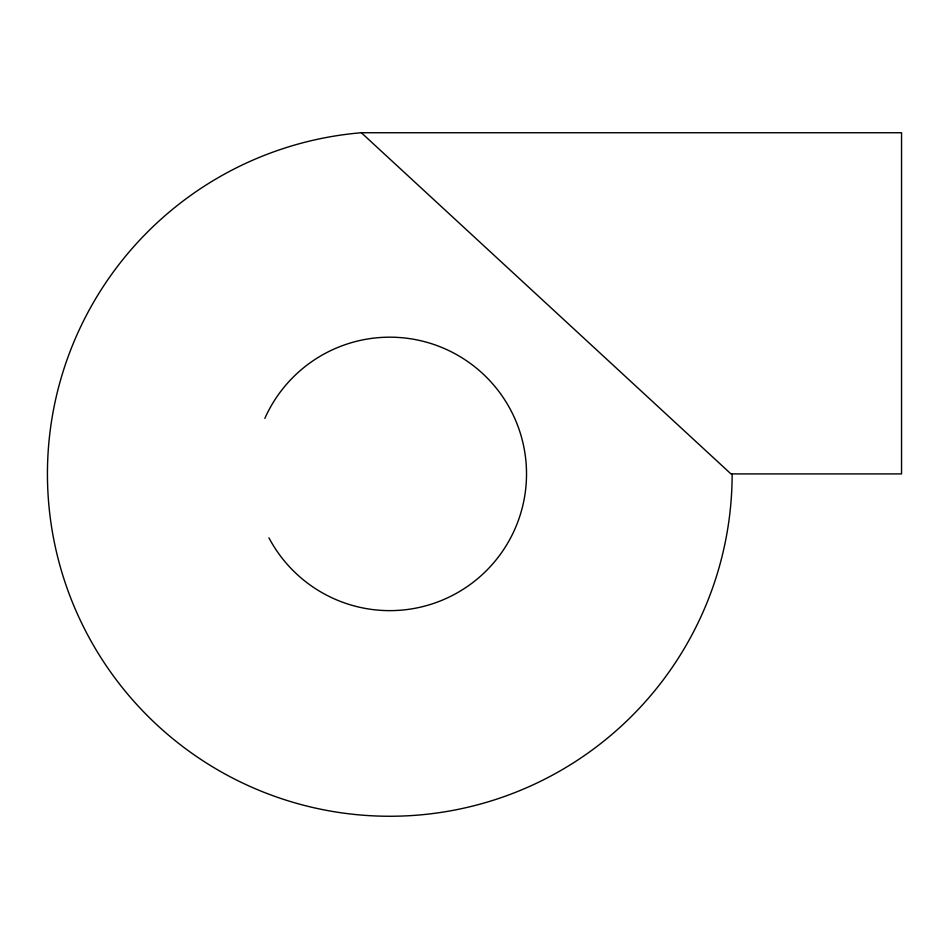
<?xml version="1.0" encoding="UTF-8"?>
<svg xmlns="http://www.w3.org/2000/svg" width="949" height="949" viewBox="0 0 949 949"><rect width="100%" height="100%" fill="white"/><g stroke="black" fill="none" stroke-linecap="round" stroke-linejoin="round"><path stroke-width="1.42" d="M361.355 132.741L901.55 132.741L901.55 473.907L730.967 473.907L361.355 132.741A342.352 342.352 0 0 0 47.96 492.875A342.352 342.352 0 0 0 399.28 816.128A342.352 342.352 0 0 0 732.142 473.907M264.854 418.379A136.715 136.715 0 0 1 471.451 364.25A136.715 136.715 0 0 1 478.782 577.704A136.715 136.715 0 0 1 268.958 537.881"/></g></svg>
